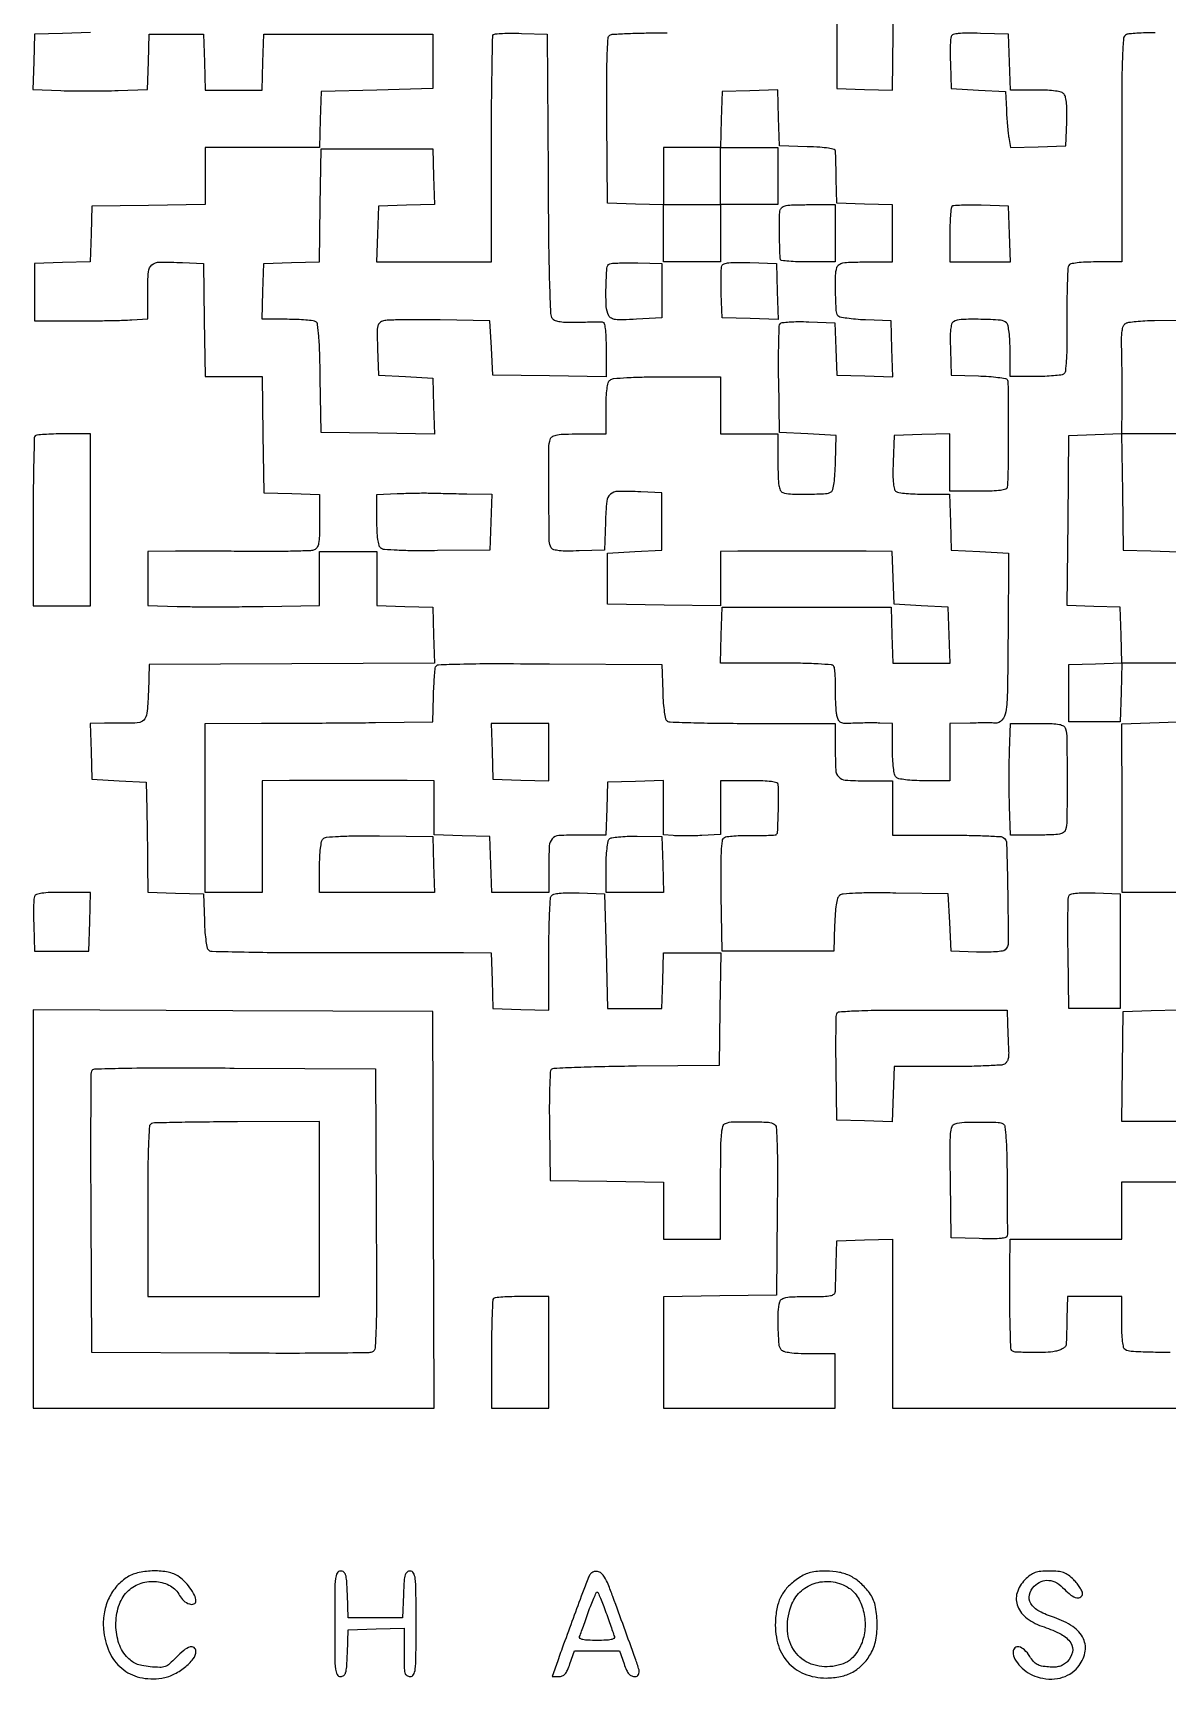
# Model space of a CAD drawing. Extents: x 156 to 936, y 100 to 969.
# Drawn here: x 156 to 532, y 100 to 646 of the extents above; entities that cross this region are included whole.
import ezdxf

# ---------------------------------------------------------------- set-up
doc = ezdxf.new("R2010")
doc.units = 0

msp = doc.modelspace()

# ---------------------------------------------------------------- linework, layer by layer
for points in [[(479.859525, 700.287526, 0.004637), (479.798226, 698.796092, 0.001223), (479.728141, 696.409461, 0.001241), (479.661768, 693.69299, 0.001274), (479.609525, 691), (479.5, 684.5), (451, 684), (422.5, 683.5), (422.5, 655.5), (422.5, 627.5), (431.727798, 627.212768), (440.955596, 626.925536), (441.227798, 645.712768), (441.5, 664.5), (470, 665), (498.5, 665.5), (498.5, 684), (498.5, 702.5), (489.25, 702.787526), (480, 703.075052)], [(326.760092, 599.090303, 0.001299), (326.942281, 576.876002, 0.00482), (327.228448, 562.876675, 0.002569), (327.580987, 552.870402, 0.164554), (328.199217, 551.259958, 0.135717), (329.133843, 550.609111, 0.04752), (330.736999, 550.210785, 0.032366), (333.074788, 550.014292, 0.011421), (336.439125, 550.026727, -0.00183), (339.234601, 550.090688, -0.002387), (341.793055, 550.127638, -0.00177), (343.937008, 550.140774, -0.022013), (344.75, 550.107072, -0.306499), (345.344562, 549.62601, -0.03993), (345.712396, 547.948808, -0.026644), (345.937042, 545.241988, -0.007382), (346, 540.977935), (346, 531.955869), (327.25, 532.227935), (308.5, 532.5), (308, 541.5), (307.5, 550.5), (291, 550.774093, 0.003316), (284.512904, 550.83882, 0.004545), (278.674624, 550.805282, 0.002983), (273.779999, 550.703458, 0.052611), (272.211486, 550.495374, 0.113144), (270.929626, 549.856524, 0.169268), (270.284008, 548.798179, 0.056902), (270.079167, 546.729961, 0.004527), (270.211486, 541.221282), (270.5, 532.5), (279.5, 532), (288.5, 531.5), (288.78782, 522.227796), (289.075639, 512.955591), (270.28782, 513.227796), (251.5, 513.5), (251.226088, 531.455762, 0.003691), (251.034694, 539.909881, 0.01247), (250.731244, 545.426015, 0.01141), (250.339909, 549.222567, 0.223435), (249.726088, 550.190449, 0.112277), (248.863054, 550.49802, 0.008861), (246.425703, 550.745063, 0.011685), (243.476166, 550.922017, 0.008676), (240.212474, 550.984687), (231.924948, 551), (232.212474, 560.25), (232.5, 569.5), (241.728072, 569.787236), (250.956143, 570.074471), (251.228072, 588.787236), (251.5, 607.5), (270, 607.5), (288.5, 607.5), (288.787023, 598.288016), (289.074046, 589.076031), (279.787023, 588.788016), (270.5, 588.5), (270.212474, 579.25), (269.924948, 570), (288.962474, 570), (308, 570), (308, 607.333333, -0.001762), (308.050611, 621.696866, -0.002856), (308.206402, 633.906402, -0.000464), (308.415743, 644.696105, -0.193635), (308.702644, 645.369311, -0.179987), (309.290922, 645.638564, -0.007016), (311.709672, 645.781547, -0.011703), (314.626528, 645.84459, -0.007913), (317.952644, 645.785977), (326.5, 645.5)], [(460.438128, 644.699359, 0.078674), (460.244157, 643.786543, 0.006817), (460.151823, 641.403425, 0.00884), (460.130612, 638.542108, 0.00675), (460.205027, 635.411609), (460.5, 627.5), (469.5, 627), (478.5, 626.5), (478.747512, 620.5, 0.006039), (478.882941, 617.961859, 0.005196), (479.085264, 615.296992, 0.005237), (479.319356, 612.882315, 0.01502), (479.549735, 611.213165), (480.104447, 607.926331), (489.302223, 608.213165), (498.5, 608.5), (498.793771, 616.344796, 0.01153), (498.842502, 619.735348, 0.021342), (498.701133, 622.485252, 0.023545), (498.405224, 624.568167, 0.126804), (497.921326, 625.594796, 0.14531), (496.94081, 626.250556, 0.038548), (495.085306, 626.672919, 0.027224), (492.359698, 626.925268, 0.009472), (488.415081, 627), (480.075052, 627), (479.787526, 636.25), (479.5, 645.5), (470.233101, 645.787749, 0.006604), (465.565901, 645.870994, 0.028831), (462.808733, 645.724677, 0.050502), (461.142535, 645.366783, 0.226742)], [(422, 579.5), (422, 570), (413, 570, -0.007809), (409.54106, 570.054027, -0.012708), (406.608972, 570.220312, -0.006368), (404.197052, 570.449654, -0.338813), (403.881608, 570.75, -0.033034), (403.627208, 573.55274, -0.00455), (403.537098, 579.412498, -0.003176), (403.537553, 585.416939, -0.062093), (403.77805, 587.25, -0.185826), (404.431748, 588.161908, -0.099362), (405.736172, 588.68794, -0.040453), (408.15824, 588.941686, -0.00588), (413.116631, 589), (422, 589)], [(460.701526, 588.368192, 0.173314), (460.422123, 587.778046, 0.00638), (460.206073, 585.277948, 0.010957), (460.050882, 582.268964, 0.007405), (460, 578.833333), (460, 570), (470.037526, 570), (480.075052, 570), (479.787526, 579.25), (479.5, 588.5), (470.451526, 588.784859, 0.007452), (466.933373, 588.843152, 0.011094), (463.854968, 588.779968, 0.006365), (461.294584, 588.637876, 0.181254)], [(364.5, 560.5), (364.5, 551.5), (356.149086, 551, -0.006435), (351.506945, 550.781969, -0.040372), (349.13741, 550.892554, -0.08999), (347.75678, 551.329991, -0.149635), (346.899086, 552.184259, -0.111555), (346.07145, 555.196474, -0.016597), (345.990627, 561.530161, -0.011256), (346.267788, 567.98049, -0.284502), (347.25, 569.356866, -0.08407), (348.100026, 569.554893, -0.00628), (350.482813, 569.670739, -0.008556), (353.344709, 569.724863, -0.006392), (356.5, 569.690199), (364.5, 569.5)], [(402.788029, 560.211971), (403.076058, 550.923942), (393.788029, 551.211971), (384.5, 551.5), (384.205027, 559.411609, -0.006757), (384.130652, 562.542211, -0.008847), (384.151984, 565.403842, -0.006825), (384.2445, 567.787219, -0.078651), (384.438673, 568.700781, -0.222283), (385.127059, 569.364206, -0.05328), (386.715903, 569.724548, -0.030281), (389.338027, 569.871594, -0.007113), (393.733647, 569.789171), (402.5, 569.5)], [(156.666667, 512.333333, 0.192076), (156.395155, 511.701513, 0.000738), (156.195833, 503.686458, 0.003605), (156.04805, 494.551666, 0.002241), (156, 483.833333), (156, 456), (165.5, 456), (175, 456), (175, 484.5), (175, 513), (166.166667, 513, 0.007039), (162.733476, 512.951666, 0.010477), (159.732292, 512.804167, 0.005871), (157.23216, 512.599192, 0.174709)], [(299.787526, 493.135524), (308.075052, 493), (307.787526, 483.75), (307.5, 474.5), (290.059087, 474.285999, -0.004306), (282.398845, 474.257989, -0.010385), (276.733702, 474.403766, -0.008096), (272.515232, 474.668561, -0.154677), (271.309087, 475.158444, -0.155167), (270.716264, 476.082937, -0.031061), (270.321879, 478.026395, -0.024586), (270.075314, 480.791137, -0.009946), (270, 484.576755), (270, 492.90862), (276.75, 493.20431, -0.00368), (279.627465, 493.309147, -0.00305), (282.692187, 493.379514, -0.003079), (285.502171, 493.409572, -0.008287), (287.5, 493.385524, 0.00159), (289.585322, 493.332478, 0.000478), (292.759461, 493.264864, 0.000479), (296.321234, 493.195808, 0.000519)], [(364.792098, 427.532999, 0.009786), (364.991711, 423.707636, 0.020298), (365.326695, 420.737125, 0.020215), (365.75425, 418.552989, 0.195149), (366.292098, 417.798312, 0.134208), (367.300035, 417.48726, 0.00125), (375.149866, 417.251635, 0.004106), (384.217916, 417.07664, 0.00263), (394.75, 417.015313), (422, 417), (422, 409.081787, 0.01141), (422.170753, 401.599988, 0.175208), (423.14255, 399.252746, 0.195511), (425.349521, 398.199638, 0.014768), (432.106989, 398), (441, 398), (441, 389), (441, 380), (458.75, 379.984687, -0.004103), (465.641276, 379.922193, -0.006174), (471.647457, 379.744225, -0.002762), (476.748025, 379.501799, -0.128934), (477.730705, 379.187595, -0.249538), (478.8552, 377.204299, -0.002599), (479.208789, 360.764316, -0.002987), (479.377263, 344.462268, -0.200046), (478.338203, 341.938203, -0.164133), (477.527075, 341.536297, -0.014325), (475.208948, 341.289601, -0.017073), (472.292423, 341.163438, -0.010982), (468.907021, 341.207021), (460.5, 341.5), (460, 351), (459.5, 360.5), (442.131529, 360.774123, 0.004169), (434.321413, 360.832257, 0.011008), (428.731271, 360.704163, 0.009486), (424.671344, 360.44439, 0.153656), (423.419131, 359.932885, 0.151951), (422.804883, 358.988098, 0.027378), (422.341379, 356.916727, 0.022984), (421.99378, 354.020333, 0.01007), (421.787602, 350.158762), (421.5, 341.5), (403, 341.5), (384.5, 341.5), (384.226758, 359.926619, -0.003149), (384.148341, 369.119346, -0.013527), (384.284187, 374.591724, -0.015559), (384.579079, 378.137015, -0.222671), (385.226758, 379.187981, -0.115894), (386.10584, 379.50842, -0.010891), (388.409969, 379.732643, -0.0135), (391.204486, 379.867524, -0.010219), (394.275263, 379.869958, 0.006446), (397.293052, 379.849577, 0.009723), (399.921306, 379.916831, 0.00502), (402.122844, 380.038192, 0.182044), (402.57738, 380.244047, 0.189015), (402.901677, 380.986581, 0.001714), (403.115886, 387.152648, 0.006201), (403.225197, 392.936715, 0.020424), (403.094166, 396.75, 0.313274), (402.607388, 397.349046, 0.037941), (400.852665, 397.714627, 0.025518), (398.015523, 397.937893, 0.006877), (393.5, 398), (384, 398), (384, 389.085327), (384, 380.170654), (377.75, 379.835327, -0.006785), (375.118802, 379.72994, -0.006037), (372.38125, 379.690551, -0.006069), (369.91815, 379.714753, -0.018542), (368.25, 379.813358), (365, 380.126717), (365, 389.100884), (365, 398.075052), (355.75, 397.787526), (346.5, 397.5), (346.211067, 388.75), (345.922134, 380), (337.068056, 380, 0.014894), (330.341584, 379.799592, 0.19588), (328.139643, 378.745608, 0.17474), (327.170301, 376.397567, 0.011383), (327, 368.918213), (327, 361), (317.537526, 361), (308.075052, 361), (307.787526, 370.25), (307.5, 379.5), (298.25, 379.787526), (289, 380.075052), (289, 389.037526), (289, 398), (280, 398.057692, 0.000568), (275.801215, 398.079838, 0.000295), (270.559375, 398.098438, 0.000293), (265.175369, 398.11121, 0.000446), (260.5, 398.115385, 0.000446), (255.824631, 398.11121, 0.000293), (250.440625, 398.098438, 0.000295), (245.198785, 398.079838, 0.000568), (241, 398.057692), (232, 398), (232, 379.5), (232, 361), (222.5, 361), (213, 361), (213, 389), (213, 417), (231.75, 417.043811, 0.000678), (240.302749, 417.07539, 0.000394), (250.573438, 417.135321, 0.000393), (260.867865, 417.211597, 0.000664), (269.5, 417.293811), (288.5, 417.5), (288.768614, 426, -0.00451), (288.904648, 429.347763, -0.006081), (289.091886, 432.373896, -0.004255), (289.300736, 434.900691, -0.063782), (289.49191, 435.762198, -0.303792), (290.435299, 436.457538, -0.004703), (297.505285, 436.711473, -0.007008), (308.125931, 436.84403, -0.001374), (327.223296, 436.762198), (364.5, 436.5)], [(498.369498, 415.25, -0.068176), (498.823422, 412.128666, -0.001898), (498.884603, 398.458353, -0.001825), (498.843868, 384.747128, -0.071594), (498.392232, 381.75, -0.179958), (497.702026, 380.839461, -0.095752), (496.36828, 380.314221, -0.040068), (493.928833, 380.059251, -0.006012), (489.001232, 380), (480.13724, 380), (479.81862, 389.455511, -0.005259), (479.719546, 393.731584, -0.003193), (479.687879, 398.790284, -0.003199), (479.720634, 403.809936, -0.005637), (479.820969, 407.955511), (480.141938, 417), (489.003581, 417, -0.005979), (493.935613, 416.941024, -0.040222), (496.367601, 416.686404, -0.096917), (497.691171, 416.160899, -0.181727)], [(288.787526, 370.25), (289.075052, 361), (270.037526, 361), (251, 361), (251, 369.3, -0.011407), (251.078226, 372.728278, -0.018854), (251.319235, 375.613788, -0.01784), (251.673275, 377.854462, -0.149348), (252.1493, 378.7493, -0.175216), (253.307694, 379.29251, -0.010239), (257.259152, 379.573934, -0.011548), (262.822126, 379.727117, -0.00394), (270.8993, 379.6993), (288.5, 379.5)], [(364.787526, 370.25), (365.075052, 361), (355.537526, 361), (346, 361), (346, 369.3, -0.011955), (346.077887, 372.557107, -0.016443), (346.313939, 375.475814, -0.013113), (346.648464, 377.852962, -0.156091), (347.068727, 378.668727, -0.15719), (347.895448, 379.092392, -0.01485), (350.182111, 379.396094, -0.017465), (353.043342, 379.589282, -0.011751), (356.318727, 379.618727), (364.5, 379.5)], [(156.425484, 359.666411, 0.080166), (156.236697, 358.764851, 0.006003), (156.150171, 356.252242, 0.008183), (156.131923, 353.23728, 0.006125), (156.206869, 349.916411), (156.5, 341.5), (165.5, 341.5), (174.5, 341.5), (174.786212, 351.25), (175.072424, 361), (166.004827, 361, 0.007574), (161.646484, 360.933974, 0.027014), (158.867555, 360.699123, 0.040751), (157.108298, 360.306118, 0.229703)], [(516.5, 341.5), (516.5, 322.5), (508, 322.5), (499.5, 322.5), (499.226045, 340.466382, -0.002742), (499.157881, 347.447246, -0.004106), (499.181844, 353.544156, -0.001761), (499.263366, 358.748422, -0.087024), (499.460277, 359.757079, -0.226153), (500.117191, 360.3809, -0.049409), (501.68294, 360.724466, -0.030143), (504.201752, 360.868184, -0.007971), (508.234232, 360.790697), (516.5, 360.5)], [(479.139887, 317.25, 0.001824), (479.20924, 315.154786, 0.001256), (479.302433, 312.78159, 0.001267), (479.403604, 310.499062, 0.002588), (479.496799, 308.708605, -0.026866), (479.502909, 306.942896, -0.06024), (479.275656, 305.623713, -0.083261), (478.812605, 304.682169, -0.115715), (478.106912, 304.066731, -0.1076), (476.892643, 303.727521, -0.003533), (471.831405, 303.469332, -0.006604), (465.821897, 303.284812, -0.00453), (459, 303.227324), (441.5, 303.238397), (441.211984, 294.082175), (440.923969, 284.925954), (431.711984, 285.212977), (422.5, 285.5), (422.291818, 302.5, -0.002424), (422.242962, 309.105161, -0.003632), (422.270162, 314.873438, -0.001535), (422.344343, 319.80273, -0.077884), (422.510433, 320.75, -0.301042), (423.380476, 321.420994, -0.007056), (428.788401, 321.735045, -0.009023), (436.914503, 321.945155, -0.001951), (450.968615, 322), (479, 322)], [(269.759817, 255.860756, -0.000764), (269.87272, 227.927169, -0.00799), (269.718396, 216.469094, -0.011301), (269.378632, 209.947145, -0.290193), (268.367296, 208.58745, -0.089452), (267.032792, 208.333595, -0.000479), (253.803136, 208.219928, -0.002086), (238.709184, 208.167691, -0.00132), (221.107479, 208.226694), (175.5, 208.5), (175.239372, 254.5, -0.000997), (175.174287, 272.225103, -0.001596), (175.197198, 287.357597, -0.000282), (175.267665, 300.72814, -0.090314), (175.461789, 301.759906, -0.301449), (176.45055, 302.464468, -0.003096), (185.402033, 302.70934, -0.005599), (198.68089, 302.841585, -0.001079), (222.722417, 302.759906), (269.5, 302.5)], [(195.25, 284.337719, 0.286605), (194.579791, 283.416621, 0.006896), (194.265434, 277.906228, 0.008864), (194.055066, 269.647433, 0.001935), (194, 255.416667), (194, 227), (222.5, 227), (251, 227), (251, 256), (251, 285), (223.75, 284.921053, 0.001717), (213.21496, 284.854351, 0.002675), (204.1375, 284.717133, 0.000767), (196.247198, 284.543529, 0.090243)], [(477.689166, 284.213267, -0.226129), (478.273295, 283.280884, -0.010757), (478.626658, 279.507708, -0.012348), (478.88189, 274.100858, -0.003852), (479.001876, 265.97858, -0.000383), (479.044676, 259.187293, -0.000574), (479.070708, 253.256122, -0.000231), (479.084853, 248.167797, -0.012747), (479.06271, 247.212474, -0.313479), (478.587899, 246.595891, -0.050055), (477.014154, 246.265398, -0.028134), (474.322451, 246.128766, -0.006384), (469.75, 246.212474), (460.5, 246.5), (460.22822, 265.172481, -0.002001), (460.109419, 276.429713, -0.0212), (460.273875, 281.016171, -0.058176), (460.737343, 283.369461, -0.256754), (461.72822, 284.30648, -0.054181), (464.81775, 284.762564, -0.011037), (470.355008, 284.852463, -0.007241), (475.99697, 284.737793, -0.133674)], [(308.666667, 226.333333, 0.187801), (308.396866, 225.719507, 0.001706), (308.195833, 220.623958, 0.00551), (308.048127, 214.71727, 0.003496), (308, 207.833333), (308, 190), (317.5, 190), (327, 190), (327, 208.5), (327, 227), (318.166667, 227, 0.007039), (314.733476, 226.951666, 0.010477), (311.732292, 226.804167, 0.005871), (309.23216, 226.599192, 0.174709)], [(186.897883, 133.741929, 0.07347), (183.429031, 130.617455, 0.068551), (180.914474, 126.552848, 0.065869), (179.520685, 121.805725, 0.059323), (179.338636, 116.683358, 0.083319), (181.233158, 109.240134, 0.114707), (185.361594, 103.740219, 0.118806), (191.369591, 100.748827, 0.093852), (198.647769, 100.469888, 0.076477), (202.419858, 101.642966, 0.053144), (206.206299, 104.018734, 0.055357), (209.098362, 106.863431, 0.172443), (210, 109.4, 0.237529), (209.394555, 110.602562, 0.238894), (208.070458, 110.828448, 0.095183), (205.962097, 109.704351, 0.033774), (203.443787, 107.37172, -0.019924), (201.250722, 105.224574, -0.097042), (199.767855, 104.332676, -0.093453), (198.031557, 104.049525, -0.017772), (194.82033, 104.243242, -0.022887), (192.065448, 104.635849, -0.057273), (190.128658, 105.23868, -0.066291), (188.549766, 106.203578, -0.040181), (186.961985, 107.716516, -0.111859), (184.253185, 112.600154, -0.078397), (183.452581, 118.862486, -0.079279), (184.616587, 124.996033, -0.119974), (187.601015, 129.506038, -0.11117), (191.854016, 131.975026, -0.100204), (196.923806, 132.508335, -0.106848), (201.541288, 131.040312, -0.144196), (204.556065, 127.891583, 0.094687), (205.92713, 126.146917, 0.099648), (207.822152, 125.068721, 0.174895), (209.328153, 125.110362, 0.308478), (210, 126.095708, 0.121239), (209.543287, 127.951543, 0.037083), (208.005382, 130.422437, 0.037564), (205.996953, 132.778293, 0.064133), (203.960167, 134.364459, 0.092205), (200.258118, 135.714442, 0.050606), (195.426854, 136.027251, 0.050431), (190.598508, 135.360381, 0.087349)], [(256, 118.5, 0.00187), (256.041285, 107.461115, 0.025991), (256.277971, 103.484496, 0.097008), (256.853053, 101.656723, 0.274756), (257.957936, 101, 0.164207), (259.008978, 101.354742, 0.160667), (259.64141, 102.276855, 0.055115), (259.981863, 104.231624, 0.006162), (260.207936, 108.75), (260.5, 116.5), (269.75, 116.787526), (279, 117.075052), (279, 109.037526, 0.005313), (279.051287, 104.211383, 0.055714), (279.312208, 102.254691, 0.176373), (279.921542, 101.350583, 0.158458), (281, 101, 0.267644), (282.131287, 101.652291, 0.103099), (282.721429, 103.4375, 0.026629), (282.959338, 107.362042, 0.001825), (283, 118.5, 0.00187), (282.958715, 129.538885, 0.025991), (282.722029, 133.515504, 0.097008), (282.146947, 135.343277, 0.274756), (281.042064, 136, 0.164207), (279.991022, 135.645258, 0.160667), (279.35859, 134.723145, 0.055115), (279.018137, 132.768376, 0.006162), (278.792064, 128.25), (278.5, 120.5), (269.5, 120.5), (260.5, 120.5), (260.207936, 128.25, 0.006162), (259.981863, 132.768376, 0.055115), (259.64141, 134.723145, 0.160667), (259.008978, 135.645258, 0.164207), (257.957936, 136, 0.274756), (256.853053, 135.343277, 0.097008), (256.277971, 133.515504, 0.025991), (256.041285, 129.538885, 0.00187)], [(339.912121, 133.31934, 0.003562), (338.16827, 128.716188, 0.000674), (335.057858, 120.291063, 0.000734), (331.93952, 111.770732, 0.002549), (329.960006, 106.25), (328.107723, 101), (330.334695, 101, 0.099735), (331.491875, 101.233141, 0.114842), (332.402612, 101.892034, 0.074191), (333.195504, 103.135349, 0.021693), (334.030834, 105.25), (335.5, 109.5), (343, 109.5), (350.5, 109.5), (351.969166, 105.25, 0.021645), (352.806071, 103.130766, 0.074599), (353.599076, 101.888969, 0.115448), (354.511886, 101.232221, 0.09877), (355.675985, 101, 0.281475), (356.780939, 101.675557, 0.188644), (356.933659, 103.191742, 0.018811), (355.686352, 107.083784, 0.000342), (348.270011, 127.5, 0.009463), (346.688421, 131.601456, 0.040537), (345.507187, 133.938438, 0.074612), (344.407321, 135.249618, 0.145575), (343.18049, 135.81934, 0.077684), (342.094766, 135.809108, 0.122734), (341.244688, 135.440923, 0.098995), (340.546676, 134.64584, 0.038488)], [(409.989831, 133.75, 0.042363), (406.542746, 130.949578, 0.071666), (404.263431, 128.01741, 0.070906), (402.8895, 124.538333, 0.040605), (402.198619, 120.069123, 0.081124), (402.911362, 112.143409, 0.11521), (406.172613, 105.894228, 0.120822), (411.724865, 101.931087, 0.095146), (419.003667, 100.533333, 0.051935), (423.769735, 101.029725, 0.072523), (427.785875, 102.50642, 0.075401), (431.099886, 105.013507, 0.061725), (433.788956, 108.555726, 0.087618), (435.451276, 113.092089, 0.04926), (435.909909, 118.95863, 0.049669), (435.222339, 124.676416, 0.105058), (433.37717, 128.718033, 0.048799), (430.401791, 132.008518, 0.067425), (427.127631, 134.265243, 0.067691), (423.381335, 135.563762, 0.049661), (419, 136, 0.020483), (416.093848, 135.880898, 0.040721), (413.821794, 135.506499, 0.047379), (411.875868, 134.819467, 0.040897)], [(426.560046, 130.368699, -0.118357), (429.610318, 127.128004, -0.076212), (431.472023, 122.290692, -0.071932), (431.864942, 116.815752, -0.08229), (430.638016, 111.717881, -0.054146), (428.88399, 108.571606, -0.083534), (426.69109, 106.370124, -0.082463), (423.876533, 104.989242, -0.051464), (420.260131, 104.298513, -0.129127), (413.187799, 105.519412, -0.150681), (408.112076, 110.033435, -0.135517), (406.130164, 117.047082, -0.096956), (407.656107, 125.098547, -0.120664), (410.76762, 129.449803, -0.109932), (415.641072, 132.054674, -0.106566), (421.288953, 132.391416, -0.107223)], [(484.923077, 133.076923, 0.12281), (482.314383, 128.734837, 0.172178), (482.513481, 124.254135, 0.142292), (485.64801, 120.282211, 0.076625), (491.262675, 117.450911, -0.043782), (496.922372, 115.047257, -0.123865), (500.081449, 112.188146, -0.203757), (500.666192, 109.092867, -0.143498), (498.945181, 105.945181, -0.056234), (497.733417, 104.979127, -0.071904), (496.429758, 104.401417, -0.059918), (494.83564, 104.154152, -0.026746), (492.708847, 104.195181, -0.029494), (490.442877, 104.495435, -0.081564), (488.938041, 105.05068, -0.087037), (487.745942, 106.034325, -0.036823), (486.513666, 107.71148, 0.061947), (484.779923, 109.838919, 0.128357), (482.920872, 110.873813, 0.259966), (481.593285, 110.52628, 0.204296), (481, 109.134859, 0.127823), (481.607675, 106.796683, 0.064939), (483.430568, 104.339289, 0.060176), (486.030054, 102.225719, 0.067944), (488.957187, 100.894681, 0.058255), (492.894555, 100.199664, 0.073255), (496.579865, 100.524474, 0.078492), (499.814752, 101.857294, 0.081129), (502.439719, 104.11073, 0.119221), (504.8112, 108.871082, 0.168229), (504.302355, 113.543675, 0.136442), (500.792962, 117.601763, 0.069439), (494.666154, 120.545594, -0.046194), (489.643493, 122.678496, -0.128007), (486.853214, 125.270259, -0.20363), (486.378549, 128.105633, -0.138246), (488, 131, -0.098974), (490.309638, 132.540059, -0.123232), (492.854524, 132.91313, -0.110925), (495.477131, 132.042233, -0.06958), (498, 130, 0.043599), (500.176119, 128.043549, 0.103435), (502.137726, 127.122427, 0.227216), (503.425299, 127.402209, 0.231504), (504, 128.576923, 0.115959), (503.812648, 129.373898, 0.028583), (503.141346, 130.549279, 0.027718), (502.195777, 131.842082, 0.024625), (501.076923, 133.076923, 0.034195), (499.312711, 134.615022, 0.0755), (497.746639, 135.466418, 0.065802), (495.864647, 135.879026, 0.021106), (493, 136, 0.021106), (490.135353, 135.879026, 0.065802), (488.253361, 135.466418, 0.0755), (486.687289, 134.615022, 0.034195)], [(345.97809, 122.25, 0.000112), (346.909719, 119.573636, 0.000144), (347.766747, 117.115625, 0.000109), (348.486264, 115.055356, 0.001267), (348.77001, 114.25, -0.333393), (348.590639, 113.674895, -0.103243), (347.709664, 113.282428, -0.043297), (345.962067, 113.059636, -0.010066), (343, 113, -0.010028), (340.035153, 113.059469, -0.043418), (338.290441, 113.282055, -0.104405), (337.415036, 113.674804, -0.333849), (337.239258, 114.25, 0.001342), (337.528838, 115.055384, 0.000115), (338.262832, 117.115625, 0.000152), (339.137054, 119.573636, 0.000118), (340.087305, 122.25, -0.007071), (341.046733, 124.837524, -0.011286), (341.947255, 127.017188, -0.00527), (342.758543, 128.810232, -0.291715), (343.056126, 129, -0.293254), (343.352527, 128.809802, -0.005311), (344.151233, 127.017188, -0.011342), (345.036623, 124.837532, -0.007102)]]:
    msp.add_lwpolyline(points, format="xyb", close=True)
for points in [[(175, 646.075052), (165.75, 645.787526), (156.5, 645.5), (156.213426, 636.32191), (155.926852, 627.143821), (165.213426, 626.82191, 0.005701), (169.470309, 626.722926, 0.003234), (174.625468, 626.695192, 0.003228), (179.821201, 626.734384, 0.005314), (184.213699, 626.842573), (193.927398, 627.185146), (194.213699, 636.342573), (194.5, 645.5), (203.5, 645.5), (212.5, 645.5), (212.787526, 636.25), (213.075052, 627), (222.5, 627), (231.924948, 627), (232.212474, 636.25), (232.5, 645.5), (260.5, 645.5), (288.5, 645.5), (288.5, 636.5), (288.5, 627.5), (270, 627), (251.5, 626.5), (251.212474, 617.25), (250.924948, 608), (231.962474, 608), (213, 608), (213, 598.522065), (213, 589.044131), (194.25, 588.772065), (175.5, 588.5), (175.212964, 579.287036), (174.925929, 570.074071), (165.712964, 569.787036), (156.5, 569.5), (156.5, 560), (156.5, 550.5), (170, 550.473936, 0.00253), (175.553516, 550.491319, 0.002572), (181.076563, 550.564973, 0.002499), (185.878397, 550.677724, 0.010594), (188.75, 550.820449), (194, 551.193027), (194, 560.077461, -0.017195), (194.229574, 566.751238, -0.202979), (195.377917, 569.015892, -0.175518), (197.889004, 569.942467, -0.012273), (205.520917, 569.800912), (212.5, 569.5), (212.772065, 550.75), (213.044131, 532), (222.500472, 532), (231.956814, 532), (232.228407, 512.75), (232.5, 493.5), (241.75, 493.212474), (251, 492.924948), (251, 484.069463, -0.006254), (250.938903, 479.184785, -0.039169), (250.681555, 476.702669, -0.088863), (250.157641, 475.305985, -0.168264), (249.25, 474.539534, -0.082442), (247.968712, 474.275343, -0.002874), (242.873438, 474.106721, -0.005286), (236.832053, 474.005448, -0.003663), (230, 474.013221, 0.00079), (222.621699, 474.064017, 0.000696), (214.923438, 474.09414, 0.000699), (207.979808, 474.101947, 0.002112), (203.25, 474.080676), (194, 474), (194, 465.06862), (194, 456.13724), (203.75, 455.81862, 0.006109), (208.752852, 455.716298, 0.001988), (216.14375, 455.684836, 0.001981), (224.356434, 455.715066, 0.00223), (232.25, 455.810611), (251, 456.121221), (251, 465.060611), (251, 474), (260.5, 474), (270, 474), (270, 465.037526), (270, 456.075052), (279.25, 455.787526), (288.5, 455.5), (288.787396, 446.259815), (289.074792, 437.019631), (241.787396, 436.759815), (194.5, 436.5), (194.207902, 427.532999, -0.012062), (193.845067, 421.139136, -0.114252), (193.018087, 418.542535, -0.212729), (191.335114, 417.351833, -0.057433), (188, 417.078432, 0.005285), (186.321054, 417.116006, 0.002395), (184.121789, 417.131438, 0.00237), (181.801294, 417.125605, 0.003245), (179.712474, 417.096892), (174.924948, 417), (175.212474, 407.75), (175.5, 398.5), (184.5, 398), (193.5, 397.5), (193.698134, 388.5, -0.001314), (193.777843, 384.388324, -0.000757), (193.853302, 379.437586, -0.000757), (193.914013, 374.466655, -0.001267), (193.948134, 370.287526), (194, 361.075052), (203.25, 360.787526), (212.5, 360.5), (212.792098, 351.532999, 0.009815), (212.991728, 347.711606, 0.020219), (213.327056, 344.736971, 0.020082), (213.754924, 342.545857, 0.193391), (214.292098, 341.785523, 0.138594), (215.323489, 341.468482, 0.000725), (226.013929, 341.240319, 0.003136), (238.229465, 341.073964, 0.001975), (252.5, 341.025494, -0.000069), (267.341689, 341.031641, -0.000083), (281.337414, 341.033187, -0.000071), (293.140377, 341.030862, -0.000539), (298.712474, 341.02297), (307.924948, 341), (308.212474, 331.75), (308.5, 322.5), (317.75, 322.212474), (327, 321.924948), (327.015313, 340.212474, -0.004178), (327.080608, 347.314199, -0.006275), (327.267102, 353.507887, -0.002851), (327.521415, 358.763217, -0.128519), (327.850966, 359.793098, -0.187221), (328.659703, 360.389362, -0.039341), (330.4185, 360.721251, -0.027159), (333.085459, 360.864234, -0.008519), (337.085653, 360.793098), (345.5, 360.5), (346, 341.5), (346.5, 322.5), (355.5, 322.5), (364.5, 322.5), (364.787526, 331.75), (365.075052, 341), (374.559591, 341), (384.044131, 341), (383.772065, 322.286522), (383.5, 303.573044), (356.117765, 303.354287, 0.003021), (345.556941, 303.206103, 0.004794), (336.517166, 302.937895, 0.001308), (328.673334, 302.60932, 0.187377), (327.843973, 302.243973, 0.187377), (327.491792, 301.444502, 0.002916), (327.294737, 296.348487, 0.007305), (327.18572, 290.361354, 0.004717), (327.226208, 283.426208), (327.5, 265.5), (346.25, 265.227935), (365, 264.955869), (365, 255.477935), (365, 246), (374.5, 246), (384, 246), (384, 264.893011, -0.002389), (384.050787, 275.521809, -0.017848), (384.278963, 280.561114, -0.035117), (384.708785, 283.38321, -0.25083), (385.581787, 284.393011, -0.084467), (388.211856, 284.920332, -0.010846), (393.985226, 284.964484, -0.008749), (399.830282, 284.780063, -0.129858), (401.766137, 284.165697, -0.238902), (402.439694, 283.032303, -0.008101), (402.712124, 277.69409, -0.009141), (402.846101, 269.577531, -0.001938), (402.766137, 255.43101), (402.5, 227.5), (383.75, 227.227935), (365, 226.955869), (365, 208.477935), (365, 190), (393.5, 190), (422, 190), (422, 199), (422, 208), (413.622445, 208, -0.009602), (409.724955, 208.074857, -0.025977), (406.970727, 208.324384, -0.035111), (405.072501, 208.733916, -0.149957), (404.114413, 209.362141, -0.155356), (403.384492, 211.166143, -0.011665), (403.101402, 216.512871, -0.016425), (403.119005, 221.878768, -0.059324), (403.644517, 225.25, -0.18359), (404.318188, 226.161869, -0.097243), (405.643298, 226.687301, -0.040043), (408.087453, 226.941384, -0.005885), (413.067388, 227, 0.005225), (418.166083, 227.053287, 0.042888), (420.475439, 227.30046, 0.125156), (421.604343, 227.833811, 0.2158), (422.052954, 228.75, 0.000721), (422.083895, 229.823683, 0.000087), (422.148235, 232.189063, 0.000103), (422.223627, 235.000094, 0.000085), (422.302954, 238), (422.5, 245.5), (431.75, 245.787526), (441, 246.075052), (441, 218.037526), (441, 190), (488.5, 190), (536, 190)], [(528.081787, 646, 0.00705), (524.933927, 645.955615, 0.008902), (522.0249, 645.821697, 0.007317), (519.599719, 645.631074, 0.06844), (518.581787, 645.393011, 0.284906), (517.640009, 644.15232, 0.013145), (517.264634, 638.631708, 0.009347), (517.045691, 629.076001, 0.001054), (517, 607.393011), (517, 570), (508.559017, 570, 0.010298), (505.005369, 569.926798, 0.020488), (502.200109, 569.695793, 0.019698), (500.113153, 569.353599, 0.206698), (499.418945, 568.868851, 0.128483), (499.140876, 567.963544, 0.002496), (498.95689, 563.052798, 0.005834), (498.836985, 557.285306, 0.003858), (498.827691, 550.657944, -0.003716), (498.818551, 542.486617, -0.013385), (498.634581, 537.280059, -0.013427), (498.321246, 533.766402, -0.22597), (497.717762, 532.804406, -0.112358), (496.860162, 532.498845, -0.008836), (494.43428, 532.253425, -0.011667), (491.498715, 532.077607, -0.008658), (488.25, 532.015313), (480, 532), (480, 540.3, 0.011084), (479.92177, 543.828493, 0.020332), (479.677711, 546.693122, 0.021091), (479.310542, 548.860329, 0.144849), (478.8, 549.8, 0.182137), (476.82159, 550.69557, 0.011228), (470.258556, 550.973304, 0.013026), (463.75166, 550.932868, 0.134061), (461.206902, 550.149034, 0.187221), (460.610638, 549.340297, 0.039341), (460.278749, 547.5815, 0.027159), (460.135766, 544.914541, 0.008519), (460.206902, 540.914347), (460.5, 532.5), (469.467001, 532.207902, -0.009143), (472.943401, 532.030979, -0.013777), (475.962781, 531.738134, -0.008518), (478.436978, 531.386255, -0.218091), (478.988336, 531.018873, -0.138239), (479.296701, 529.941793, -0.000422), (479.343969, 515.434377, -0.002418), (479.312266, 502.347079, -0.013104), (479.074677, 495.25, -0.316921), (478.596346, 494.650545, -0.038438), (476.852083, 494.28486, -0.025617), (474.020965, 494.061884, -0.006844), (469.5, 494), (460, 494), (460, 503.537526), (460, 513.075052), (450.75, 512.787526), (441.5, 512.5), (441.208654, 503.58457, 0.007874), (441.136581, 499.325344, 0.025891), (441.278743, 496.518036, 0.03736), (441.608404, 494.675579, 0.190691), (442.208654, 493.849883, 0.110303), (443.105622, 493.526902, 0.00958), (445.533081, 493.266784, 0.012233), (448.472868, 493.080964, 0.009199), (451.712474, 493.015313), (459.924948, 493), (460.212474, 483.75), (460.5, 474.5), (470, 474), (479.5, 473.5), (479.30543, 446.093275, -0.00214), (479.09169, 427.310912, -0.032976), (478.564772, 420.866931, -0.140094), (477.301211, 418.081656, -0.239588), (475, 417.118964, 0.01675), (474.069421, 417.156764, 0.001891), (471.957812, 417.163775, 0.00229), (469.444466, 417.151102, 0.001859), (466.75, 417.115154), (460, 417), (460, 407.5), (460, 398), (451.7, 398, -0.011084), (448.171507, 398.07823, -0.020332), (445.306878, 398.322289, -0.021091), (443.139671, 398.689458, -0.144849), (442.2, 399.2, -0.144849), (441.689458, 400.139671, -0.021091), (441.322289, 402.306878, -0.020332), (441.07823, 405.171507, -0.011084), (441, 408.7), (441, 417), (436.75, 417.129047, 0.006394), (434.789902, 417.163483, 0.003517), (432.391044, 417.158075, 0.003505), (429.956981, 417.118403, 0.005605), (427.879087, 417.046654, -0.014161), (425.187099, 416.999794, -0.099182), (423.908684, 417.270451, -0.168984), (423.162694, 417.953186, -0.062314), (422.639212, 419.301359, -0.038034), (422.40557, 420.663497, -0.009012), (422.230875, 422.963226, -0.009222), (422.12624, 425.620762, -0.008978), (422.118312, 428.304192, 0.009661), (422.107157, 430.886469, 0.012738), (421.991578, 433.237849, 0.010195), (421.806584, 435.179742, 0.109992), (421.549171, 435.92044, 0.238171), (420.726284, 436.424494, 0.006409), (416.367395, 436.726368, 0.010177), (410.52719, 436.936551, 0.003905), (402.403457, 437), (383.924948, 437), (384.212474, 446.25), (384.5, 455.5), (412.5, 455.5), (440.5, 455.5), (440.787526, 446.25), (441.075052, 437), (450.575052, 437), (460.075052, 437), (459.787526, 446.25), (459.5, 455.5), (450.5, 456), (441.5, 456.5), (441.211067, 465.25), (440.922134, 474), (432.211067, 474.084949, 0.001819), (423.055538, 474.140915, 0.000694), (410.299579, 474.154772, 0.000667), (397.756076, 474.134267, 0.002395), (389.75, 474.072154), (384, 474), (384, 464.977935), (384, 455.955869), (365.25, 456.227935), (346.5, 456.5), (346.5, 465), (346.5, 473.5), (355.5, 474), (364.5, 474.5), (364.5, 484), (364.5, 493.5), (357.520917, 493.800912, 0.012739), (349.942653, 493.934395, 0.177046), (347.421808, 492.990355, 0.194277), (346.223546, 490.678762, 0.015844), (345.787398, 483.740334), (345.5, 474.5), (337.085653, 474.206902, -0.008519), (333.085459, 474.135766, -0.027159), (330.4185, 474.278749, -0.039341), (328.659703, 474.610638, -0.187221), (327.850966, 475.206902, -0.138914), (327.187052, 477.437678, -0.001617), (327.032123, 492.974255, -0.002276), (326.998952, 508.158072, -0.091262), (327.606989, 511.418213, -0.192406), (328.346128, 512.217093, -0.06988), (329.845898, 512.688469, -0.034532), (332.428287, 512.937024, -0.00673), (337.106989, 513), (346, 513), (346, 521.377555, -0.009832), (346.07513, 525.198055, -0.024684), (346.321838, 527.97267, -0.03148), (346.717856, 529.916498, -0.154756), (347.31552, 530.846895, -0.15262), (348.513188, 531.338954, -0.007267), (352.89381, 531.656606, -0.009938), (358.676446, 531.876309, -0.004403), (366.31552, 531.947304), (384, 531.955928), (384, 522.477964), (384, 513), (393.5, 513), (403, 513), (403, 503.606989, 0.006203), (403.061721, 498.632466, 0.033028), (403.308255, 495.926179, 0.067576), (403.777496, 494.364137, 0.196891), (404.581787, 493.606989, 0.084271), (407.157241, 493.089574, 0.010257), (412.942345, 493.034012, 0.008144), (418.811445, 493.19368, 0.131483), (420.682571, 493.782656, 0.198504), (421.20413, 494.524992, 0.019382), (421.608708, 496.725939, 0.019923), (421.917033, 499.703268, 0.009733), (422.084513, 503.517344), (422.303883, 512.5), (412.901942, 513), (403.5, 513.5), (403.252516, 531, -0.004063), (403.21174, 537.779318, -0.006227), (403.297304, 543.653125, -0.002491), (403.457756, 548.665228, -0.15239), (403.752516, 549.5, -0.203729), (404.434916, 549.897039, -0.013372), (406.754501, 550.125677, -0.016995), (409.70189, 550.236321, -0.010131), (413.212123, 550.1776), (421.924246, 549.855201), (422.212123, 541.1776), (422.5, 532.5), (431.788029, 532.211971), (441.076058, 531.923942), (440.788029, 541.211971), (440.5, 550.5), (432.031844, 550.793967, -0.011415), (428.739702, 550.983569, -0.016749), (425.858745, 551.312993, -0.012136), (423.530475, 551.716529, -0.20827), (422.908494, 552.14806, -0.126088), (422.343121, 553.958291, -0.0074), (422.12763, 559.768921, -0.009844), (422.112889, 565.481286, -0.072684), (422.551809, 568.163236, -0.16614), (423.267301, 569.13106, -0.103931), (424.57909, 569.682278, -0.041936), (426.996525, 569.941591, -0.005759), (432.067388, 570), (441, 570), (441, 579.462474), (441, 588.924948), (431.75, 589.212474), (422.5, 589.5), (422.349641, 597.5, 0.000888), (422.284785, 600.652632, 0.001196), (422.21418, 603.506164, 0.000812), (422.145314, 605.900453, 0.012905), (422.099641, 606.712474, 0.311514), (421.628852, 607.287604, 0.030454), (419.781343, 607.700679, 0.024135), (416.950383, 608.015689, 0.007871), (412.75, 608.212474), (403.5, 608.5), (403.211984, 617.787023), (402.923969, 627.074046), (393.711984, 626.787023), (384.5, 626.5), (384.212474, 617.25), (383.924948, 608), (393.462474, 608), (403, 608), (403, 598.5), (403, 589), (393.5, 589), (384, 589), (384, 579.5), (384, 570), (374.5, 570), (365, 570), (365, 579.462474), (365, 588.924948), (355.75, 589.212474), (346.5, 589.5), (346.287299, 616.964035, -0.002092), (346.239235, 630.459727, -0.008695), (346.385859, 638.599101, -0.006681), (346.655747, 644.129214, -0.240102), (347.287299, 645.198722, -0.129156), (348.257116, 645.508539, -0.002704), (353.346808, 645.747493, -0.006107), (359.336845, 645.923004, -0.004053), (366.212474, 645.984687)], [(536.072424, 437), (526.572424, 437), (517.072424, 437), (516.786212, 427.25), (516.5, 417.5), (508, 417.5), (499.5, 417.5), (499.5, 427), (499.5, 436.5), (508.287003, 436.789473), (517.074007, 437.078945), (516.787003, 446.289473), (516.5, 455.5), (507.734493, 455.789159), (498.968986, 456.078318), (499.234493, 484.289159), (499.5, 512.5), (508.25, 512.788933), (517, 513.077866), (517.122144, 521.788933, 0.00309), (517.15347, 525.784372, 0.001746), (517.144594, 530.628082, 0.001743), (517.101552, 535.513192, 0.002862), (517.027048, 539.647092, -0.006663), (516.977335, 544.417921, -0.031798), (517.158277, 547.135642, -0.060174), (517.577678, 548.776372, -0.174265), (518.335082, 549.647769, -0.092723), (519.343265, 549.987797, -0.010133), (521.782817, 550.282213, -0.01212), (524.728373, 550.505323, -0.009509), (527.930178, 550.608924), (536, 550.716493)], [(533.114441, 208.446231, -0.00648), (526.59885, 208.529577, -0.006909), (520.120893, 208.786033, -0.125703), (518.16335, 209.399044, -0.203244), (517.656175, 210.115211, -0.022214), (517.30575, 212.147517, -0.021519), (517.072951, 214.935892, -0.010066), (517, 218.559017), (517, 227), (508, 227), (499, 227), (498.847686, 219.75, -0.000884), (498.782014, 216.866931, -0.001118), (498.710607, 214.200939, -0.000882), (498.641766, 211.964883, -0.009043), (498.594924, 211.040431, -0.180145), (498.312985, 210.41777, -0.061202), (497.519578, 209.793183, -0.050147), (496.37304, 209.247185, -0.035327), (494.997239, 208.861075, -0.042572), (491.763466, 208.478072, -0.012706), (486.790817, 208.441343, -0.006621), (481.723643, 208.59983, -0.189129), (480.550268, 209.121509, -0.190046), (480.221859, 209.891843, -0.000989), (480.008696, 218.283006, -0.004519), (479.878863, 227.310459, -0.003955), (479.903093, 236.75), (480, 246), (498.5, 246), (517, 246), (517, 255.5), (517, 265), (526.5, 265), (536, 265)]]:
    msp.add_lwpolyline(points, format="xyb")
for points in [[(365, 598.5), (365, 589), (374.5, 589), (384, 589), (384, 598.5), (384, 608), (374.5, 608), (365, 608)], [(308.212474, 407.75), (308.5, 398.5), (317.75, 398.212474), (327, 397.924948), (327, 407.462474), (327, 417), (317.462474, 417), (307.924948, 417)], [(156, 256.007138), (156, 190), (222.50719, 190), (289.014379, 190), (288.75719, 255.75), (288.5, 321.5), (222.25, 321.757138), (156, 322.014276)]]:
    msp.add_lwpolyline(points, close=True)
for points in [[(536, 513), (526.478407, 513), (516.956814, 513), (517.228407, 493.75), (517.5, 474.5), (526.711607, 474.212982), (535.923214, 473.925964)], [(535.954883, 361), (526.542009, 361), (517.129135, 361), (517.114781, 388.963139), (517.100428, 416.926277), (526.300214, 417.213139), (535.5, 417.5)], [(536, 285), (526.526588, 285), (517.053177, 285), (517.276588, 303.25), (517.5, 321.5), (526.75, 321.787526), (536, 322.075052)]]:
    msp.add_lwpolyline(points)

doc.saveas('drawing.dxf')
